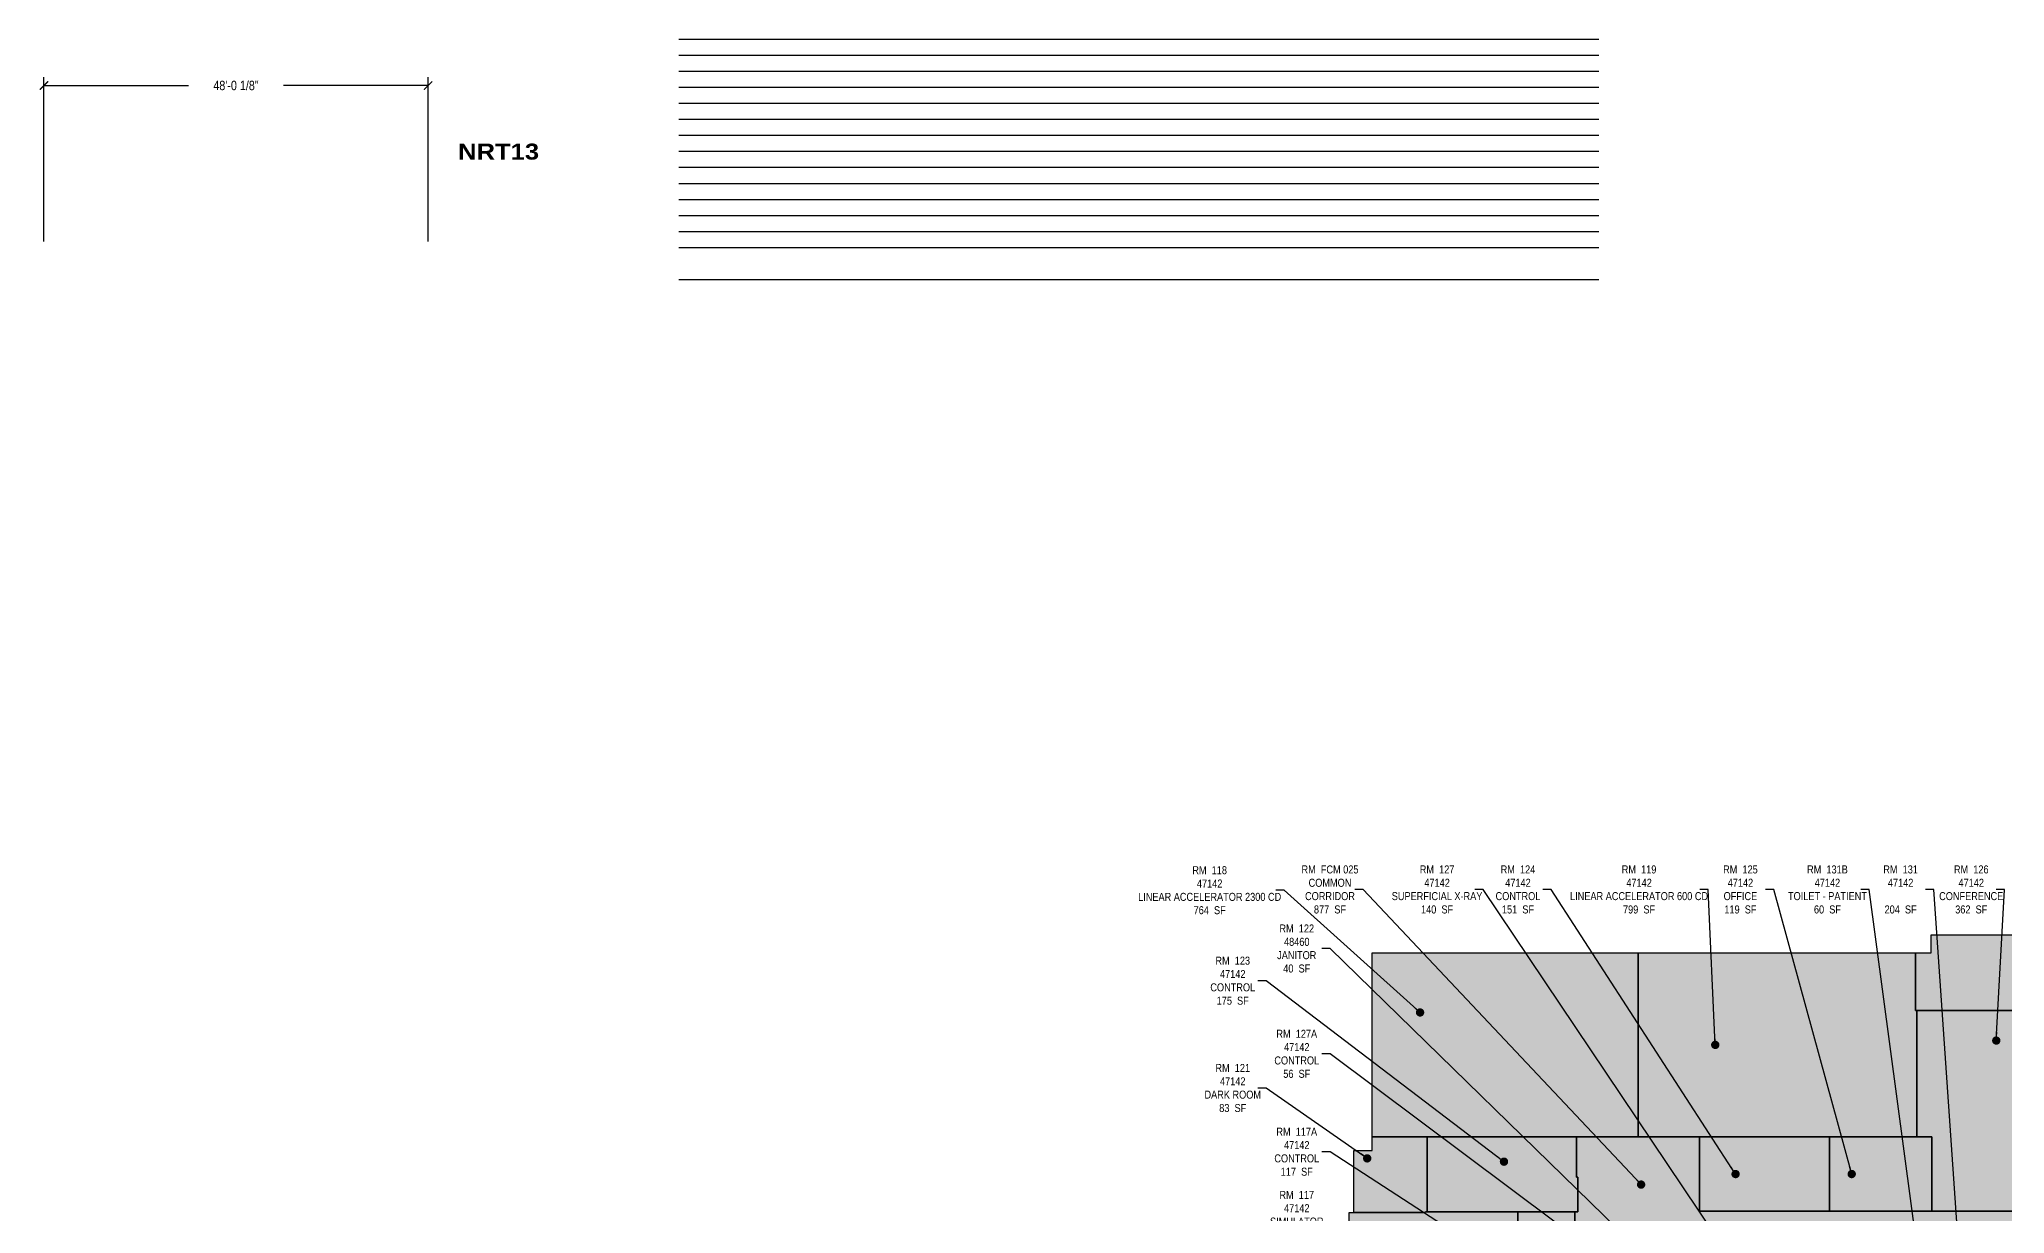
# Model space of a CAD drawing. Header units: inches. Extents: x -72 to 5454, y -365 to 4257.
# Drawn here: x 485 to 3432, y 2496 to 4257 of the extents above; entities that cross this region are included whole.
import ezdxf

# ---------------------------------------------------------------- set-up
doc = ezdxf.new("R2010")
doc.units = ezdxf.units.IN
doc.header["$LTSCALE"] = 48
doc.header["$MEASUREMENT"] = 0
doc.layers.get('Defpoints').update_dxf_attribs({"color": 31})
for name, color, linetype in [('0-LABEL', 3, 'Continuous'), ('1-NRT', 200, 'Continuous'), ('1-NRT-PTN', 253, 'Continuous'), ('2-BCM', 140, 'Continuous'), ('2-BCM-PTN', 250, 'Continuous'), ('3-FCM', 190, 'Continuous'), ('3-FCM-PTN', 9, 'Continuous'), ('4-OCC', 6, 'Continuous'), ('4-OCC-PTN', 95, 'Continuous'), ('4-VACANT', 60, 'Continuous'), ('T-5', 5, 'Continuous'), ('T-8', 8, 'Continuous'), ('X-REF', 8, 'Continuous')]:
    doc.layers.add(name, color=color, linetype=linetype)
doc.layers.add('question', color=135, linetype='Continuous', plot=False)
doc.layers.add('T-VWPRT', color=1, linetype='Continuous', plot=False)
doc.styles.add('ArialB', font='')
doc.styles.add('ArialN', font='ARIALN.TTF')
doc.styles.get('ArialB').set_extended_font_data('Arial Black')
doc.dimstyles.new('AB-200', dxfattribs={"dimscale": 200, "dimtxt": 0.070312, "dimasz": 0.0625, "dimexe": 0.0625, "dimexo": 0.125, "dimgap": 0.1875, "dimtad": 0, "dimdec": 4, "dimrnd": 0.0625, "dimzin": 0, "dimdsep": 46, "dimlunit": 4, "dimtxsty": 'ArialN', "dimblk": 'ARCHTICK', "dimcen": 0.0625, "dimclrd": 256, "dimclre": 256, "dimclrt": 256, "dimadec": 0, "dimazin": 0, "dimtfac": 1, "dimtdec": 4, "dimtofl": 0, "dimtmove": 2, "dimatfit": 3, "dimldrblk": 'DOT', "dimfxl": 0, "dimfrac": 2, "dimtolj": 1, "dimtzin": 0, "dimlwd": -1, "dimlwe": -1, "dimarcsym": 0})

# ---------------------------------------------------------------- blocks, each defined once
blk = doc.blocks.new('_ArchTick')
at = {"const_width": 0.15}
blk.add_lwpolyline([(-0.5, -0.5), (0.5, 0.5)], dxfattribs=at)
blk = doc.blocks.new('*D9')
at = {"layer": '0-LABEL'}
for p, q in [((491.6, 3954), (491.6, 4200.2)), ((491.6, 4187.7), (708.6, 4187.7)), ((1067.7, 4187.7), (850.6, 4187.7)), ((1067.7, 3954), (1067.7, 4200.2))]:
    blk.add_line(p, q, dxfattribs=at)
at = {"layer": 'Defpoints', "color": 0}
for p in [(1067.7, 4187.7), (491.6, 3929), (1067.7, 3929)]:
    blk.add_point(p, dxfattribs=at)
at = {"layer": '0-LABEL', "xscale": 12.5, "yscale": 12.5, "zscale": 12.5, "rotation": 180}
blk.add_blockref('_ArchTick', (491.6, 4187.7), dxfattribs=at)
at = {"layer": '0-LABEL', "xscale": 12.5, "yscale": 12.5, "zscale": 12.5}
blk.add_blockref('_ArchTick', (1067.7, 4187.7), dxfattribs=at)
at = {"layer": '0-LABEL', "insert": (779.6, 4187.7), "char_height": 14.062, "attachment_point": 5, "style": 'ArialN'}
blk.add_mtext('\\A1;48\'-0 1/8"', dxfattribs=at)
blk = doc.blocks.new('_Dot')
at = {"lineweight": -2}
blk.add_line((-0.5, 0), (-1, 0), dxfattribs=at)
at = {"const_width": 0.5}
blk.add_lwpolyline([(-0.25, 0, 1), (0.25, 0, 1)], format="xyb", close=True, dxfattribs=at)

msp = doc.modelspace()

# ---------------------------------------------------------------- hatches: boundary and pattern name
at = {"layer": '3-FCM-PTN'}
msp.add_hatch(color=256, dxfattribs=at).paths.add_polyline_path([(2791.09, 2328), (2791.09, 2432.9375), (2787.2151, 2432.9375), (2787.215, 2498.68754), (2791.703, 2498.68754), (2791.703, 2550.74995), (2789.953, 2550.74995), (2789.953, 2611), (2974.4175, 2611), (2974.4175, 2550.7499), (2974.4175, 2499.5), (3481.4954, 2499.5), (3481.4954, 2497.75005), (3617.34133, 2497.75069), (3617.34133, 2482.375), (3652.5, 2482.375), (3653.5, 2486), (3666.5, 2486), (3666.5, 2489), (3688.4998, 2489), (3688.4998, 2389.375), (3640.4998, 2389.375), (3640.4998, 2388.875), (3600.33811, 2388.87417), (3558.2941, 2388.875), (3557.2941, 2387), (3469.23278, 2387.00001), (3469.23278, 2388.50001), (2908.8812, 2388.5031), (2908.8812, 2328)])
at = {"layer": '4-OCC-PTN'}
for color, points in [(55, [(3605.8669, 2800.375), (3298.2463, 2800.375), (3298.2463, 2886.87505), (3321.8087, 2886.87505), (3321.8087, 2914.0001), (3605.8669, 2914)]), (52, [(2882.2006, 2611), (2483.6251, 2611), (2483.6251, 2886.875), (2882.20219, 2886.87505)]), (52, [(2882.20219, 2886.87505), (3298.2463, 2886.87505), (3298.2463, 2800.375), (3299.9964, 2800.375), (3299.9964, 2611), (2882.20219, 2611)]), (52, [(3481.4954, 2499.5), (3322.6839, 2499.5), (3322.6839, 2611), (3299.9964, 2611), (3299.9964, 2800.375), (3481.4954, 2800.375)]), (52, [(2566.113, 2498.6875), (2563.488, 2498.6875), (2563.488, 2497.6875), (2456, 2497.6875), (2456, 2590.5), (2483.6251, 2590.5), (2483.6251, 2611), (2566.113, 2611)]), (52, [(2791.703, 2498.68754), (2566.113, 2498.6875), (2566.113, 2611), (2789.953, 2611), (2789.953, 2550.74995), (2791.703, 2550.74995)]), (52, [(2974.4175, 2611), (3169.1673, 2611), (3169.1673, 2499.5), (2974.4175, 2499.5)]), (52, [(3169.1673, 2611), (3322.6839, 2611), (3322.6839, 2499.5), (3169.1673, 2499.5)]), (52, [(2701.96503, 2255.3749), (2449.17139, 2255.3749), (2449.17139, 2497.6875), (2563.488, 2497.6875), (2563.488, 2498.6875), (2701.96503, 2498.68754), (2701.96503, 2255.3749)]), (52, [(2784.59, 2255.3749), (2701.96503, 2255.3749), (2701.96503, 2498.68754), (2787.215, 2498.68754), (2787.2151, 2432.9375), (2791.09, 2432.9375), (2791.09, 2328), (2784.59, 2328)])]:
    msp.add_hatch(color=color, dxfattribs=at).paths.add_polyline_path(points)

# ---------------------------------------------------------------- linework, layer by layer
at = {"layer": '0-LABEL'}
msp.add_line((1443.44691, 4257.00551), (2823.45827, 4257.00551), dxfattribs=at)
msp.add_line((1443.44691, 4257.00551), (2823.45827, 4257.00551), dxfattribs=at)
at = {"layer": '1-NRT'}
msp.add_line((1443.44691, 4233.00551), (2823.45827, 4233.00551), dxfattribs=at)
msp.add_line((1443.44691, 4233.00551), (2823.45827, 4233.00551), dxfattribs=at)
at = {"layer": '1-NRT-PTN'}
msp.add_line((1443.44691, 4209.00551), (2823.45827, 4209.00551), dxfattribs=at)
msp.add_line((1443.44691, 4209.00551), (2823.45827, 4209.00551), dxfattribs=at)
at = {"layer": '2-BCM'}
msp.add_line((1443.44691, 4185.00551), (2823.45827, 4185.00551), dxfattribs=at)
msp.add_line((1443.44691, 4185.00551), (2823.45827, 4185.00551), dxfattribs=at)
at = {"layer": '2-BCM-PTN'}
msp.add_line((1443.44691, 4161.00551), (2823.45827, 4161.00551), dxfattribs=at)
msp.add_line((1443.44691, 4161.00551), (2823.45827, 4161.00551), dxfattribs=at)
at = {"layer": '3-FCM'}
msp.add_line((1443.44691, 4137.00551), (2823.45827, 4137.00551), dxfattribs=at)
msp.add_line((1443.44691, 4137.00551), (2823.45827, 4137.00551), dxfattribs=at)
msp.add_lwpolyline([(3469.23278, 2388.50001), (2908.8812, 2388.5031), (2908.8812, 2328), (2791.09, 2328), (2791.09, 2432.9375), (2787.2151, 2432.9375), (2787.215, 2498.68754), (2791.703, 2498.68754), (2791.703, 2550.74995), (2789.953, 2550.74995), (2789.953, 2611), (2974.4175, 2611), (2974.4175, 2550.7499), (2974.4175, 2550.7499), (2974.4175, 2499.5), (3481.4954, 2499.5)], dxfattribs=at)
at = {"layer": '3-FCM-PTN'}
msp.add_line((1443.44691, 4113.00551), (2823.45827, 4113.00551), dxfattribs=at)
msp.add_line((1443.44691, 4113.00551), (2823.45827, 4113.00551), dxfattribs=at)
at = {"layer": '4-OCC'}
msp.add_line((1443.44691, 4089.00551), (2823.45827, 4089.00551), dxfattribs=at)
msp.add_line((1443.44691, 4089.00551), (2823.45827, 4089.00551), dxfattribs=at)
for points in [[(3605.8669, 2800.375), (3298.2463, 2800.375), (3298.2463, 2886.87505), (3321.8087, 2886.87505), (3321.8087, 2914.0001), (3605.8669, 2914)], [(2882.2006, 2611), (2483.6251, 2611), (2483.6251, 2886.875), (2882.20219, 2886.87505)], [(2882.20219, 2886.87505), (3298.2463, 2886.87505), (3298.2463, 2800.375), (3299.9964, 2800.375), (3299.9964, 2611), (2882.20219, 2611)], [(3481.4954, 2499.5), (3322.6839, 2499.5), (3322.6839, 2611), (3299.9964, 2611), (3299.9964, 2800.375), (3481.4954, 2800.375)], [(2566.113, 2498.6875), (2563.488, 2498.6875), (2563.488, 2497.6875), (2456, 2497.6875), (2456, 2590.5), (2483.6251, 2590.5), (2483.6251, 2611), (2566.113, 2611)], [(2791.703, 2498.68754), (2566.113, 2498.6875), (2566.113, 2611), (2789.953, 2611), (2789.953, 2550.74995), (2791.703, 2550.74995)], [(2974.4175, 2611), (3169.1673, 2611), (3169.1673, 2499.5), (2974.4175, 2499.5)], [(3169.1673, 2611), (3322.6839, 2611), (3322.6839, 2499.5), (3169.1673, 2499.5)], [(2701.96503, 2255.3749), (2449.17139, 2255.3749), (2449.17139, 2497.6875), (2563.488, 2497.6875), (2563.488, 2498.6875), (2701.96503, 2498.68754), (2701.96503, 2255.3749)], [(2784.59, 2255.3749), (2701.96503, 2255.3749), (2701.96503, 2498.68754), (2787.215, 2498.68754), (2787.2151, 2432.9375), (2791.09, 2432.9375), (2791.09, 2328), (2784.59, 2328)]]:
    msp.add_lwpolyline(points, close=True, dxfattribs=at)
at = {"layer": '4-OCC-PTN'}
msp.add_line((1443.44691, 4065.00551), (2823.45827, 4065.00551), dxfattribs=at)
msp.add_line((1443.44691, 4065.00551), (2823.45827, 4065.00551), dxfattribs=at)
at = {"layer": '4-VACANT'}
msp.add_line((1443.44691, 4041.00551), (2823.45827, 4041.00551), dxfattribs=at)
msp.add_line((1443.44691, 4041.00551), (2823.45827, 4041.00551), dxfattribs=at)
at = {"layer": 'question'}
msp.add_line((1443.44691, 4017.00551), (2823.45827, 4017.00551), dxfattribs=at)
msp.add_line((1443.44691, 4017.00551), (2823.45827, 4017.00551), dxfattribs=at)
at = {"layer": 'T-5'}
msp.add_line((1443.44691, 3993.00551), (2823.45827, 3993.00551), dxfattribs=at)
msp.add_line((1443.44691, 3993.00551), (2823.45827, 3993.00551), dxfattribs=at)
at = {"layer": 'T-8'}
msp.add_line((1443.44691, 3969.00551), (2823.45827, 3969.00551), dxfattribs=at)
msp.add_line((1443.44691, 3969.00551), (2823.45827, 3969.00551), dxfattribs=at)
at = {"layer": 'T-VWPRT'}
msp.add_line((1443.44691, 3945.00551), (2823.45827, 3945.00551), dxfattribs=at)
msp.add_line((1443.44691, 3945.00551), (2823.45827, 3945.00551), dxfattribs=at)
at = {"layer": 'X-REF'}
msp.add_line((1443.44691, 3897.00551), (2823.45827, 3897.00551), dxfattribs=at)
msp.add_line((1443.44691, 3897.00551), (2823.45827, 3897.00551), dxfattribs=at)

# ---------------------------------------------------------------- texts
at = {"layer": '0-LABEL', "char_height": 12, "attachment_point": 5, "style": 'ArialN'}
for s, insert in [('RM  118\\P47142\\PLINEAR ACCELERATOR 2300 CD\\P764  SF', (2239.74323, 2980.85842)), ('RM  FCM 025\\PCOMMON\\PCORRIDOR\\P877  SF', (2420.17613, 2982.0001)), ('RM  127\\P47142\\PSUPERFICIAL X-RAY\\P140  SF', (2580.76788, 2982.0001)), ('RM  124\\P47142\\PCONTROL\\P151  SF', (2702.09255, 2982.0001)), ('RM  119\\P47142\\PLINEAR ACCELERATOR 600 CD\\P799  SF', (2883.67013, 2982.0001)), ('RM  125\\P47142\\POFFICE\\P119  SF', (3035.6626, 2982.0001)), ('RM  131B\\P47142\\PTOILET - PATIENT\\P60  SF', (3166.17442, 2982.0001)), ('RM  131\\P47142\\P\\P204  SF', (3275.88025, 2982.0001)), ('RM  126\\P47142\\PCONFERENCE\\P362  SF', (3381.8107, 2982.0001)), ('RM  122\\P48460\\PJANITOR\\P40  SF', (2370.3428, 2893.43085)), ('RM  123\\P47142\\PCONTROL\\P175  SF', (2274.3428, 2845.18132)), ('RM  127A\\P47142\\PCONTROL\\P56  SF', (2370.3428, 2735.52872)), ('RM  121\\P47142\\PDARK ROOM\\P83  SF', (2274.3428, 2684.25005)), ('RM  117A\\P47142\\PCONTROL\\P117  SF', (2370.3428, 2588.65472)), ('RM  117\\P47142\\PSIMULATOR\\P426  SF', (2370.3428, 2493.89311))]:
    msp.add_mtext(s, dxfattribs=dict(at, insert=insert))
at = {"layer": 'Defpoints', "style": 'ArialB'}
msp.add_text('NRT13', height=24, rotation=360, dxfattribs=at).set_placement((1112.60597, 4076.63037))
msp.add_text('NRT13', height=24, rotation=360, dxfattribs=at).set_placement((1112.60597, 4076.63037))

# ---------------------------------------------------------------- dimensions: what is measured, and where the dimension line sits
at = {"layer": '0-LABEL'}
dim = msp.add_linear_dim(base=(1067.69352, 4187.7321), p1=(491.56672, 3928.96614), p2=(1067.69352, 3928.96614), dimstyle='AB-200', dxfattribs=at)
dim.commit()
dim.dimension.update_dxf_attribs({"geometry": '*D9', "text_midpoint": (779.63012, 4187.7321)})

# ---------------------------------------------------------------- leaders
at = {"layer": '0-LABEL', "annotation_type": 0, "has_hookline": 1, "hookline_direction": 1}
for points, text_width in [([(2555.26582, 2797.57869), (2351.24799, 2980.85842), (2338.74799, 2980.85842)], 212.89768), ([(2886.74288, 2539.4352), (2470.17613, 2982.0001), (2457.67613, 2982.0001)], 83.91814), ([(3102.06258, 2308.93878), (2650.10709, 2982.0001), (2637.60709, 2982.0001)], 135.21692), ([(3028.4218, 2555.25), (2752.09255, 2982.0001), (2739.59255, 2982.0001)], 66.03274), ([(2997.93977, 2748.93752), (2987.18887, 2982.0001), (2974.68887, 2982.0001)], 205.25239), ([(3202.57207, 2555.25), (3085.6626, 2982.0001), (3073.1626, 2982.0001)], 50.32469), ([(3310.12251, 2375.78487), (3228.67442, 2982.0001), (3216.17442, 2982.0001)], 117.79809), ([(3372.78125, 2298.18777), (3325.88025, 2982.0001), (3313.38025, 2982.0001)], 48.35198), ([(3419.3497, 2755.42293), (3431.8107, 2982.0001), (3419.3107, 2982.0001)], 94.8131), ([(2965.00315, 2362.75157), (2420.3428, 2893.43085), (2407.8428, 2893.43085)], 58.24829), ([(2681.10042, 2573.77928), (2324.3428, 2845.18132), (2311.8428, 2845.18132)], 66.03274), ([(3120.81254, 2211.75007), (2420.3428, 2735.52872), (2407.8428, 2735.52872)], 66.03274), ([(2475.95741, 2578.76399), (2324.3428, 2684.25005), (2311.8428, 2684.25005)], 82.70668), ([(2714.02409, 2398.11893), (2420.3428, 2588.65472), (2407.8428, 2588.65472)], 66.03274)]:
    msp.add_leader(points, dimstyle='AB-200', dxfattribs=dict(at, text_width=text_width))

doc.saveas('drawing.dxf')
